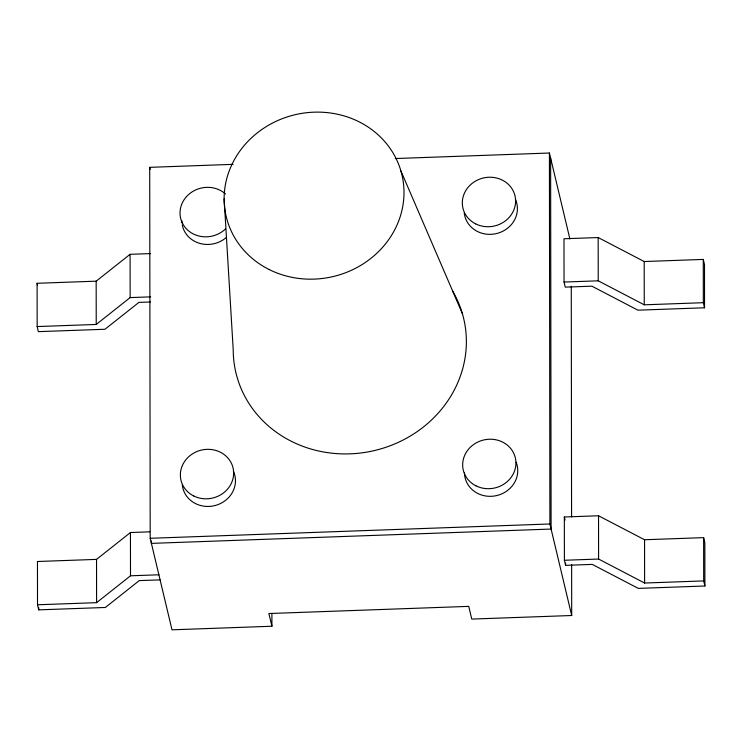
<?xml version="1.0" encoding="UTF-8"?>
<svg xmlns="http://www.w3.org/2000/svg" width="742" height="742" viewBox="0 0 742 742"><rect width="100%" height="100%" fill="white"/><g stroke="black" fill="none" stroke-linecap="round" stroke-linejoin="round"><path stroke-width="1.11" d="M150.487 301.985L138.902 302.402L104.984 329.262L38.371 331.646L37.156 326.563L37.1 283.286L96.172 281.172L130.091 254.311L150.598 253.578M37.156 326.563L96.228 324.449L130.147 297.588L150.654 296.856M160.114 579.873L139.255 580.615L105.345 607.475L38.732 609.859L37.517 604.776L37.462 561.499L96.534 559.385L130.444 532.524L149.819 531.828M37.517 604.776L96.59 602.662L130.499 575.801L158.992 574.781M271.906 613.486L271.924 626.239L171.996 629.819L150.19 538.293L149.708 167.34L233.127 164.344M395.319 158.538L549.414 153.019L569.884 238.933M598.173 237.542L563.985 238.766L564.041 282.043L565.246 287.135L591.893 286.18L637.925 310.175L704.538 307.782L704.483 264.504L703.268 259.422L644.195 261.536L598.173 237.542L598.228 280.819L644.251 304.814L703.333 302.699L704.538 307.782M564.041 282.043L598.228 280.819M564.337 516.988L598.534 515.764L644.557 539.749L703.629 537.635L704.844 542.727L704.9 586.004L638.287 588.387L592.255 564.393L565.608 565.348L564.393 560.266L564.337 516.988L565.07 520.04M150.19 538.293L549.896 523.973L571.702 615.508L471.773 619.078L468.74 606.372L268.892 613.532L271.924 626.239M564.393 560.266L598.59 559.041L644.612 583.036L703.685 580.912L704.9 586.004M400.903 170.929L462.368 313.616M149.708 167.34L150.19 169.371M37.1 283.286L37.582 285.318M224.13 198.865L233.22 349.825A117.06 107.757 -13.4 0 0 378.346 449.569A117.06 107.757 -13.4 0 0 452.462 290.827M703.268 259.422L703.333 302.699M703.629 537.635L703.685 580.912M644.195 261.536L644.251 304.814M644.557 539.749L644.612 583.036M598.534 515.764L598.59 559.041M571.275 286.282L571.572 516.97M571.628 564.495L571.702 615.508M565.608 563.067L565.608 565.348M550.62 158.102L551.102 529.055L151.396 543.376L151.396 541.057M549.414 153.019L549.896 523.973M130.091 254.311L130.147 297.588M130.444 532.524L130.499 575.801M96.172 281.172L96.228 324.449M96.534 559.385L96.59 602.662M38.723 607.587L38.732 609.859M226.514 237.301A26.758 24.634 -13.4 0 1 199.96 243.441A26.758 24.634 -13.4 0 1 182.254 224.956M181.948 222.823A26.758 24.634 -13.4 0 1 181.836 220.671M233.433 471.356A26.758 24.634 -13.4 0 1 215.189 505.497A26.758 24.634 -13.4 0 1 182.282 484.804M225.531 228.907A26.758 24.634 -13.4 0 1 187.847 230.252A26.758 24.634 -13.4 0 1 187.809 195.276A26.758 24.634 -13.4 0 1 225.494 193.931M516.144 462.238A26.758 24.634 -13.4 0 1 495.767 495.777A26.758 24.634 -13.4 0 1 464.464 472.543M515.384 199.264A26.758 24.634 -13.4 0 1 497.131 233.405A26.758 24.634 -13.4 0 1 464.232 212.704M193.718 495.971A26.758 24.634 -13.4 0 0 233.656 473.118A26.758 24.634 -13.4 0 0 193.662 453.13A26.758 24.634 -13.4 0 0 193.718 495.971M476.002 485.852A26.758 24.634 -13.4 0 0 515.94 463.008A26.758 24.634 -13.4 0 0 475.947 443.02A26.758 24.634 -13.4 0 0 476.002 485.852M475.659 223.871A26.758 24.634 -13.4 0 0 515.607 201.026A26.758 24.634 -13.4 0 0 475.603 181.039A26.758 24.634 -13.4 0 0 475.659 223.871M269.188 269.541A90.301 83.123 -13.4 0 0 404 192.419A90.301 83.123 -13.4 0 0 269.003 124.971A90.301 83.123 -13.4 0 0 269.188 269.541"/></g></svg>
